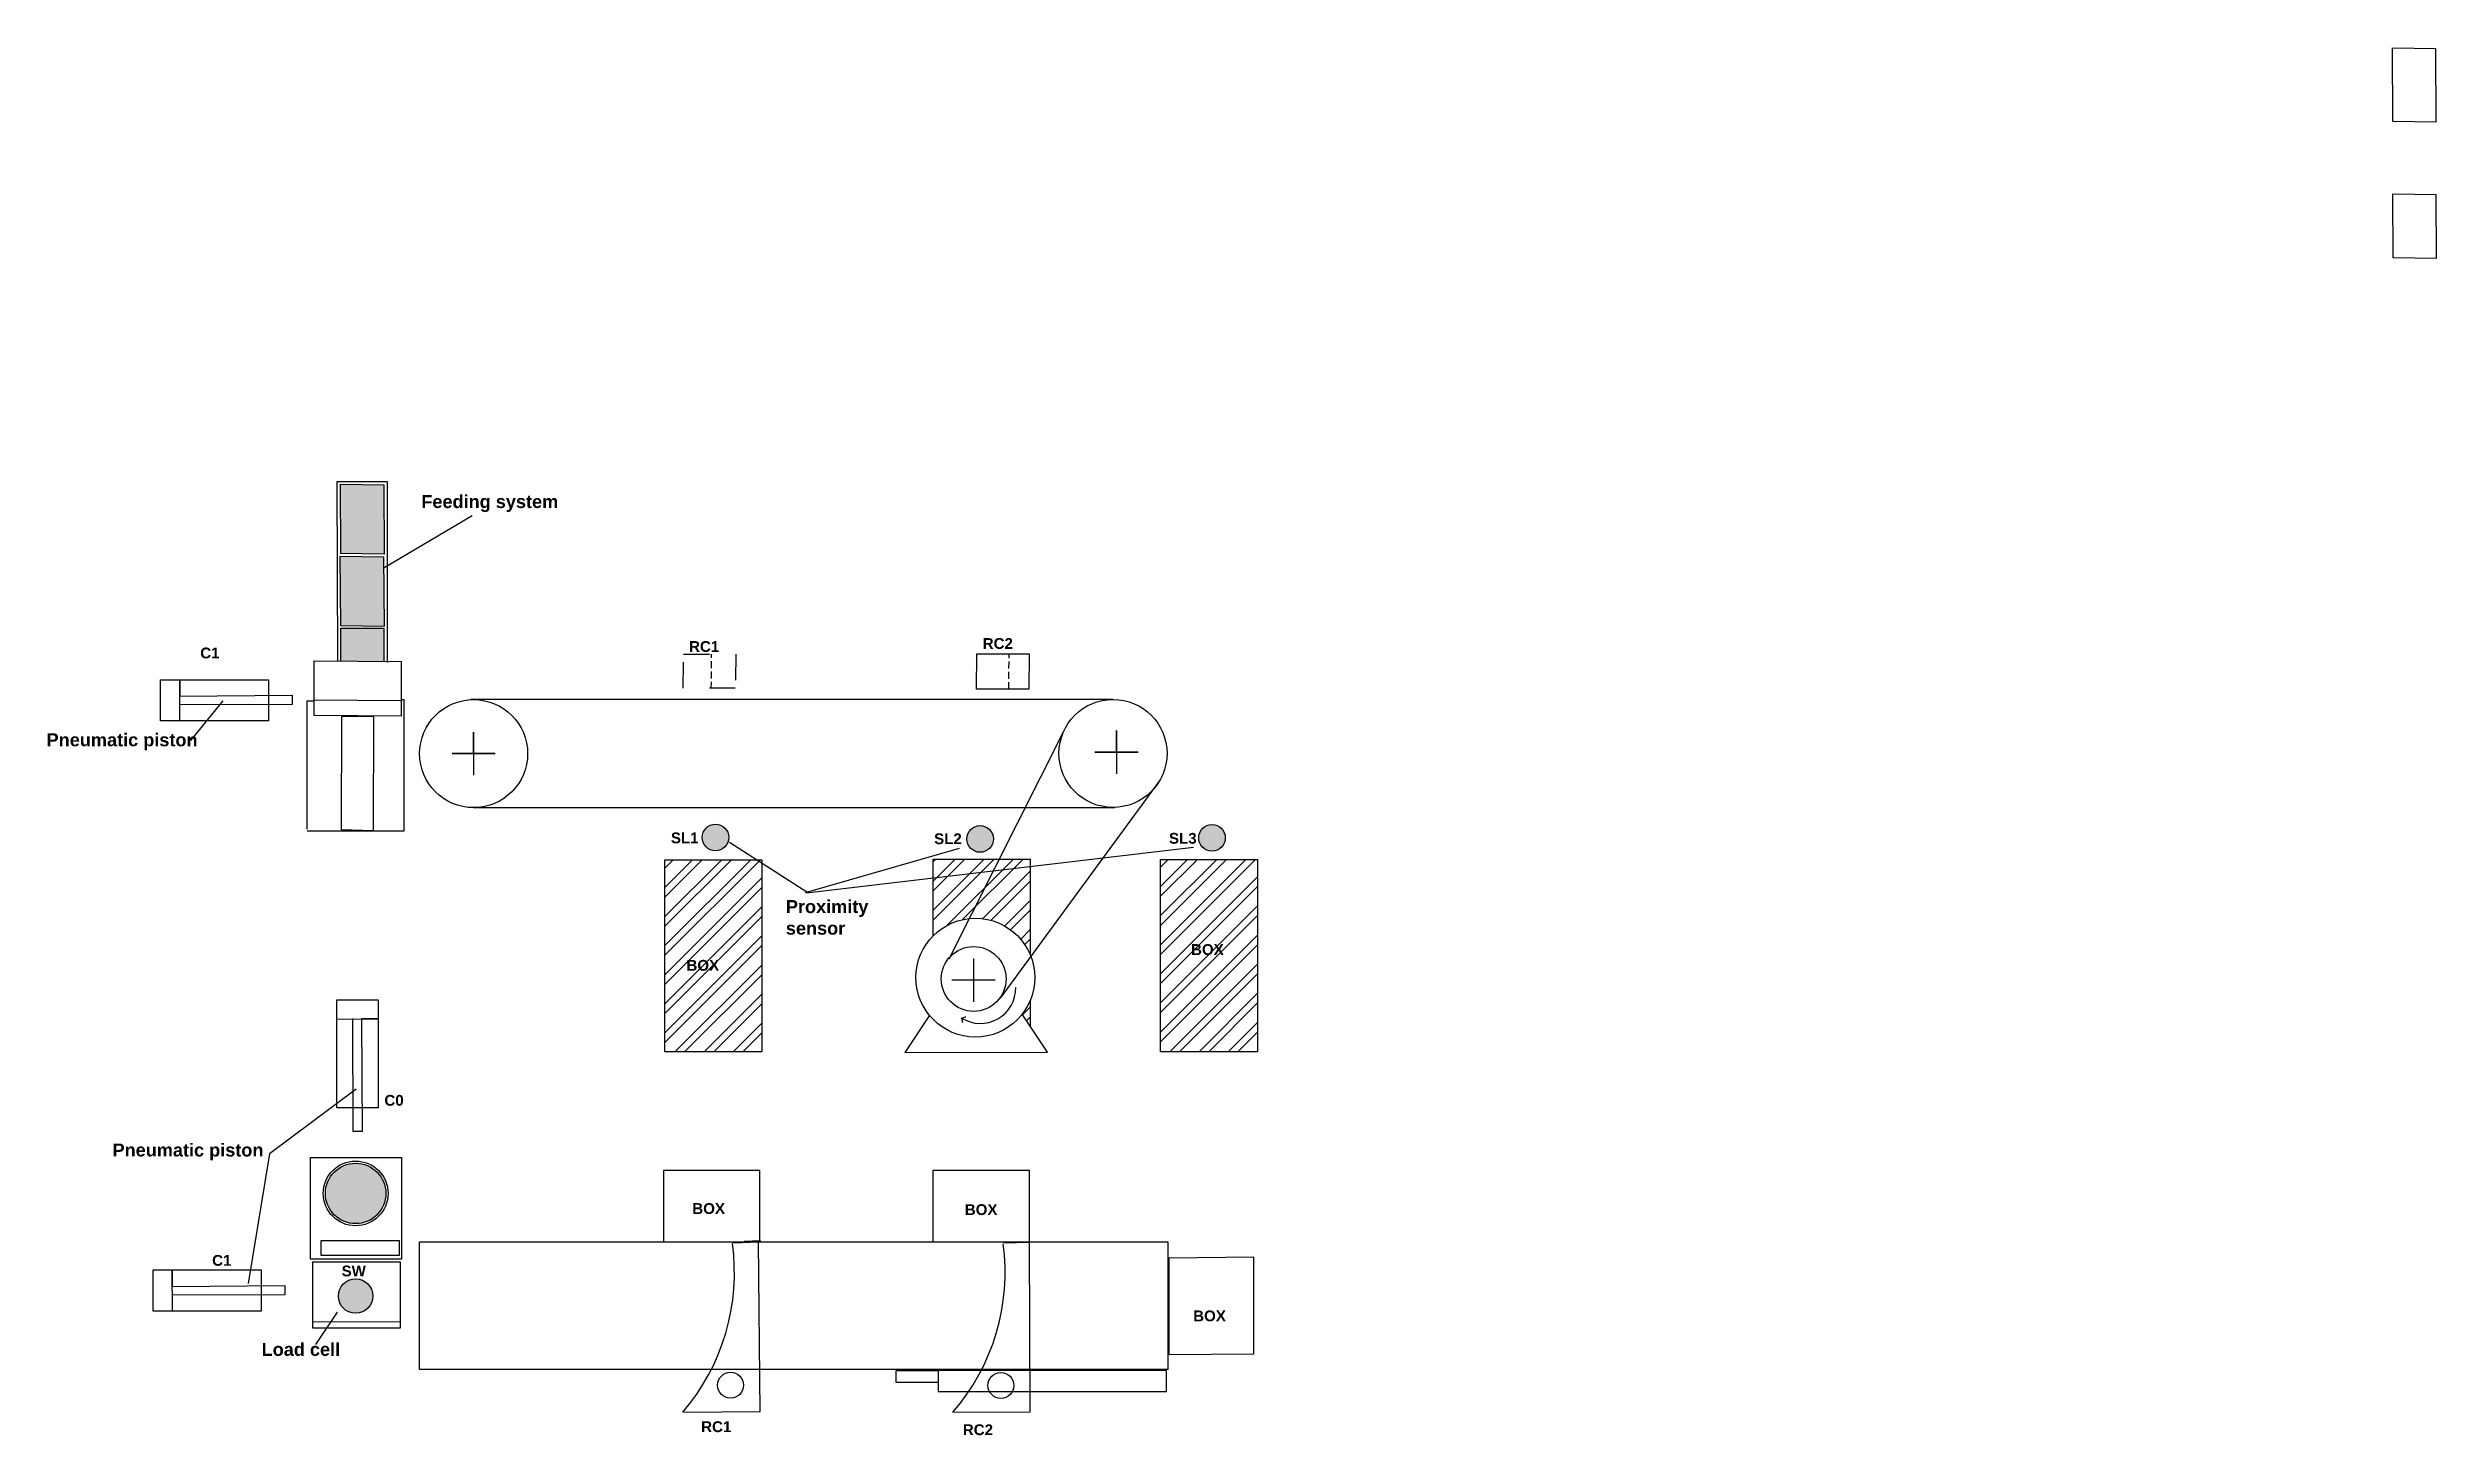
# Model space of a CAD drawing. Header units: millimetres. Extents: x 1857 to 2963, y 2180 to 2822.
import ezdxf

# ---------------------------------------------------------------- set-up
doc = ezdxf.new("R2010")
doc.units = ezdxf.units.MM
doc.linetypes.add('ACAD_ISO03W100', pattern=[30, 12, -18])
doc.linetypes.add('HIDDEN2', pattern=[4.7625, 3.175, -1.5875])
doc.styles.get("Standard").update_dxf_attribs({"font": 'arial.ttf'})
pattern_1 = [(45, (1.962, -3.921), (-6.735192, 6.735192), []), (45, (6.452, -3.921), (-6.735192, 6.735192), [])]

msp = doc.modelspace()

# ---------------------------------------------------------------- hatches: boundary and pattern name
at = {"true_color": 0xcecce6}
h = msp.add_hatch(color=254, dxfattribs=at)
h.dxf.hatch_style = 1
h.paths.add_polyline_path([(2012.8, 2553.4), (1992.9, 2553.4), (1992.9, 2538.2), (2012.8, 2538.1)])
h.paths.add_polyline_path([(2012.7, 2586.4), (1992.7, 2586.7), (1993, 2554.5), (2013, 2554.2)])
h.paths.add_polyline_path([(2012.8, 2619.8), (1992.8, 2620.1), (1993, 2588), (2013, 2587.6)])
at = {"true_color": 0xcd2027}
h = msp.add_hatch(color=242, dxfattribs=at)
h.dxf.hatch_style = 1
h.paths.add_polyline_path([(1991.8, 2244.2, 1), (2007.8, 2244.2, 1)])
h.paths.add_polyline_path([(2172.4, 2456.5, 1), (2160.1, 2456.5, 1)])
h.paths.add_polyline_path([(2282.6, 2455.8, 1), (2295, 2455.8, 1)])
h.paths.add_polyline_path([(2402.3, 2456.3, 1), (2389.9, 2456.3, 1)])
h = msp.add_hatch()
h.set_pattern_fill('ANSI32', color=256)
h.set_pattern_definition(pattern_1)
h.paths.add_polyline_path([(2187.8, 2446.2), (2142.9, 2446.2), (2142.9, 2357.2), (2187.8, 2357.2)])
h.paths.add_polyline_path([(2417.2, 2446.3), (2372.3, 2446.3), (2372.3, 2357.3), (2417.2, 2357.3)])
h.paths.add_polyline_path([(2297.8, 2446.5), (2267, 2446.5), (2267, 2411, -0.174741), (2283.9, 2419)])
h.paths.add_polyline_path([(2312, 2446.5), (2297.8, 2446.5), (2283.9, 2419, -0.330074), (2312, 2402.2)])
at = {"true_color": 0xfeeab9}
h = msp.add_hatch(dxfattribs=at)
h.set_pattern_fill('ANSI31', color=254)
h.set_pattern_definition([(45, (1.9618, -3.9207), (-2.245064, 2.245064), [])])
h.paths.add_polyline_path([(2311.9, 2380.9), (2311.9, 2381, -0.068461), (2308.1, 2374.5), (2308.5, 2374.2), (2311.9, 2369.1), (2311.9, 2369.2)])
h = msp.add_hatch()
h.set_pattern_fill('ANSI32', color=256)
h.set_pattern_definition(pattern_1)
h.paths.add_polyline_path([(2311.9, 2380.9), (2311.9, 2381, -0.068461), (2308.1, 2374.5), (2308.5, 2374.2), (2311.9, 2369.1), (2311.9, 2369.2)])
at = {"true_color": 0xcecce6}
h = msp.add_hatch(color=254, dxfattribs=at)
h.dxf.hatch_style = 1
h.paths.add_polyline_path([(1985.8, 2291.7, 1), (2013.8, 2291.7, 1)])

# ---------------------------------------------------------------- linework, layer by layer
at = {"color": 18, "true_color": 0x000000}
for p, q in [((1991.6, 2538.4), (1991.3, 2621.3)), ((1991.3, 2621.3), (2014.4, 2621.3)), ((2014.4, 2621.3), (2014.4, 2537.5)), ((2053.7, 2605.4), (2012.5, 2581)), ((1992.9, 2538.1), (1992.9, 2553.4)), ((1992.9, 2553.4), (2012.8, 2553.4)), ((2012.8, 2553.4), (2012.8, 2538)), ((1918.5, 2510.5), (1918.4, 2529.4)), ((1918.4, 2529.4), (1918.4, 2521.9)), ((1918.4, 2521.9), (1970.5, 2522.3)), ((1970.5, 2522.3), (1970.5, 2518.1)), ((1980.6, 2520.2), (2020.9, 2519.9)), ((2022.2, 2520.2), (2020.9, 2520.2)), ((2022.2, 2459.6), (2022.2, 2520.2)), ((1970.5, 2518.1), (1918.2, 2517.9)), ((1923.5, 2501.4), (1938.5, 2519.8)), ((1977.4, 2460.4), (1977.4, 2519.7)), ((1977.4, 2519.7), (1980.6, 2519.7)), ((1977.4, 2459.6), (2022.2, 2459.6)), ((2209, 2430.8), (2172.8, 2454.2)), ((2279.1, 2451.4), (2207.8, 2430.8)), ((2208.4, 2430.8), (2387.6, 2452)), ((2267, 2411), (2267, 2446.5)), ((2267, 2446.5), (2312, 2446.5)), ((2312, 2446.5), (2312, 2402.1)), ((2311.9, 2380.9), (2311.9, 2381)), ((2311.9, 2380.9), (2311.9, 2369.2)), ((1991.1, 2372.4), (2010, 2372.5)), ((1998.7, 2320.4), (1998.5, 2372.7)), ((2010, 2372.5), (2002.5, 2372.5)), ((2002.5, 2372.5), (2002.9, 2320.4)), ((2280.2, 2372.9), (2282.1, 2373.5)), ((2280.2, 2372.8), (2280.7, 2370.9)), ((2280.7, 2370.9), (2280.7, 2371)), ((2282.1, 2373.5), (2282.2, 2373.5)), ((2308.5, 2374.2), (2308.1, 2374.5)), ((2311.9, 2369.2), (2311.9, 2369.1)), ((2000, 2340), (1960, 2310)), ((2002.9, 2320.4), (1998.7, 2320.4)), ((1960, 2310), (1950, 2250)), ((2186.3, 2269.2), (2174.3, 2268.7)), ((2187.2, 2269.7), (2179.6, 2269.4)), ((2187, 2190.8), (2186.3, 2269.2)), ((2311.6, 2269), (2299.7, 2268.6)), ((2312, 2190.6), (2311.6, 2269)), ((1915, 2237.2), (1914.9, 2256.1)), ((1914.9, 2256.1), (1914.9, 2248.6)), ((1967, 2244.8), (1914.8, 2244.6)), ((1914.9, 2248.6), (1967, 2249)), ((1967, 2249), (1967, 2244.8)), ((1981.4, 2221.8), (1991.4, 2236.8)), ((1979.8, 2232.4), (2020.6, 2232.3)), ((2151.2, 2190.4), (2187, 2190.8)), ((2276.2, 2190.4), (2312, 2190.6))]:
    msp.add_line(p, q, dxfattribs=at)
at = {"color": 18, "linetype": 'HIDDEN2', "true_color": 0x000000}
for p, q in [((2164.4, 2525.4), (2164.5, 2541.3)), ((2302.1, 2525.2), (2302.2, 2541.5))]:
    msp.add_line(p, q, dxfattribs=at)
for p, q in [((2350.3, 2520.4), (2053.1, 2520.4)), ((2007.1, 2502.4), (2007.1, 2502.4)), ((2054.4, 2495.3), (2054.4, 2505.3)), ((2054.4, 2505.3), (2054.4, 2485.3)), ((2274.4, 2400.3), (2327.3, 2505.1)), ((2351.9, 2496), (2351.9, 2506)), ((2351.9, 2506), (2351.9, 2486)), ((2064.4, 2495.3), (2044.4, 2495.3)), ((2044.4, 2495.3), (2054.4, 2495.3)), ((2054.4, 2495.3), (2064.4, 2495.3)), ((2361.9, 2496), (2341.9, 2496)), ((2341.9, 2496), (2351.9, 2496)), ((2351.9, 2496), (2361.9, 2496)), ((2054.4, 2485.3), (2054.4, 2485.3)), ((2298.2, 2382.1), (2371.8, 2482.5)), ((2351.9, 2486), (2351.9, 2486)), ((2054.4, 2470.3), (2351.1, 2470.3)), ((2285.7, 2400.4), (2285.7, 2380.4)), ((2295.7, 2390.4), (2275.7, 2390.4)), ((2287.5, 2382), (2287.5, 2382)), ((2265.2, 2373.9), (2254, 2356.9)), ((2320, 2357.1), (2308.5, 2374.2)), ((2254, 2356.9), (2320, 2357.1))]:
    msp.add_line(p, q)
at = {"color": 18, "true_color": 0x000000}
for points in [[(2942.4, 2822.1), (2962.3, 2821.8), (2962.5, 2787.6), (2942.5, 2787.9)], [(2942.5, 2754.4), (2962.5, 2754.1), (2962.6, 2724.5), (2942.7, 2724.8)], [(1992.8, 2620.1), (2012.8, 2619.8), (2013, 2587.6), (1993, 2588)], [(1992.7, 2586.7), (2012.7, 2586.4), (2013, 2554.2), (1993, 2554.5)], [(1980.6, 2538.3), (2020.9, 2538), (2020.9, 2512.7), (1980.6, 2512.9)], [(2287.3, 2541.5), (2311.5, 2541.5), (2311.4, 2525.2), (2287.2, 2525.2)], [(1959.5, 2510.5), (1909.5, 2510.5), (1909.5, 2529.5), (1959.5, 2529.5)], [(1993.4, 2512.7), (2008.1, 2512.7), (2007.9, 2459.5), (1993.2, 2460)], [(2142.9, 2446.2), (2187.8, 2446.2), (2187.8, 2357.2), (2142.9, 2357.2)], [(2372.3, 2446.3), (2417.2, 2446.3), (2417.2, 2357.3), (2372.3, 2357.3)], [(1991.1, 2331.4), (1991.1, 2381.4), (2010.2, 2381.4), (2010.2, 2331.4)], [(1978.9, 2308.3), (2021, 2308.3), (2021, 2261.2), (1978.9, 2261.2)], [(2142.2, 2269.3), (2186.9, 2269.3), (2186.9, 2302.3), (2142.2, 2302.3)], [(2266.9, 2269.3), (2311.6, 2269.3), (2311.6, 2302.3), (2266.9, 2302.3)], [(1983.8, 2269.9), (2020, 2269.9), (2020, 2262.9), (1983.8, 2262.9)], [(2029.3, 2269.3), (2375.6, 2269.3), (2375.6, 2210.2), (2029.3, 2210.2)], [(1956.1, 2237.2), (1906.1, 2237.2), (1906.1, 2256.3), (1956.1, 2256.3)], [(2020.6, 2259.9), (1979.9, 2259.9), (1979.9, 2229.5), (2020.6, 2229.5)], [(2415.5, 2217.5), (2415.5, 2262.2), (2376.2, 2261.7), (2376.2, 2217.1)], [(2269.4, 2204.1), (2249.9, 2204.1), (2249.9, 2209.7), (2269.4, 2209.7)], [(2375.1, 2209.7), (2269.4, 2209.7), (2269.4, 2200), (2375.1, 2200)]]:
    msp.add_lwpolyline(points, close=True, dxfattribs=at)
at = {"color": 18, "linetype": 'ACAD_ISO03W100', "true_color": 0x000000}
msp.add_lwpolyline([(2151.5, 2541.3), (2175.7, 2541.3), (2175.5, 2525.6), (2151.4, 2525.6)], close=True, dxfattribs=at)
for centre, radius in [((2054.4, 2495.3), 25), ((2350.3, 2495.4), 25), ((2286.6, 2391.6), 27.5), ((2285.8, 2391), 15)]:
    msp.add_circle(centre, radius)
at = {"color": 18, "true_color": 0x000000}
for centre, radius in [((2166.3, 2456.5), 6.16), ((2288.8, 2455.8), 6.16), ((2396.1, 2456.3), 6.16), ((1999.8, 2291.7), 15), ((1999.8, 2291.7), 14), ((1999.8, 2244.2), 8), ((2173.3, 2202.9), 6), ((2298.4, 2202.8), 6)]:
    msp.add_circle(centre, radius, dxfattribs=at)
for centre, radius, start, end in [((2288.9, 2386.8), 16.4, 238.0235, 0.9464), ((2076.2, 2254.9), 98.9, 319.2795, 7.9196), ((2201.5, 2255.2), 98.9, 319.0343, 7.6743)]:
    msp.add_arc(centre, radius, start, end, dxfattribs=at)

# ---------------------------------------------------------------- texts
at = {"color": 18, "true_color": 0x000000, "attachment_point": 1}
for s, width, insert, char_height in [('{\\fArial|b1|i0|c163|p34;F\\fArial|b1|i0|c0|p34;eeding system}', 114.648, (2030.2, 2615), 6), ('{\\fArial|b1|i0|c163|p34;C1}', 22.339, (1927.9, 2544.4), 5), ('{\\fArial|b1|i0|c163|p34;RC1}', 22.339, (2154.1, 2547.4), 5), ('{\\fArial|b1|i0|c163|p34;RC2}', 22.339, (2290, 2548.8), 5), ('{\\fArial|b1|i0|c0|p34;Pneumatic piston}', 114.648, (1856.8, 2504.7), 6), ('{\\fArial|b1|i0|c163|p34;SL1}', 17.56, (2145.7, 2458.8), 5), ('{\\fArial|b1|i0|c163|p34;SL2}', 17.56, (2267.5, 2458.4), 5), ('{\\fArial|b1|i0|c163|p34;SL3}', 17.56, (2376.2, 2458.6), 5), ('{\\fArial|b1|i0|c0|p34;BOX }', 22.339, (2152.9, 2399.8), 5), ('{\\fArial|b1|i0|c0|p34;BOX }', 22.339, (2386.4, 2407.1), 5), ('{\\fArial|b1|i0|c163|p34;C0\\fArial|b1|i0|c0|p34; }', 22.339, (2013.1, 2337.3), 5), ('{\\fArial|b1|i0|c0|p34;Pneumatic piston}', 114.648, (1887.3, 2314.8), 6), ('{\\fArial|b1|i0|c0|p34;BOX }', 22.339, (2155.6, 2287.2), 5), ('{\\fArial|b1|i0|c0|p34;BOX }', 22.339, (2281.7, 2286.7), 5), ('{\\fArial|b1|i0|c163|p34;C1}', 22.339, (1933.4, 2263.2), 5), ('{\\fArial|b1|i0|c163|p34;SW}', 17.56, (1993.3, 2258.3), 5), ('{\\fArial|b1|i0|c0|p34;BOX }', 22.339, (2387.4, 2237.5), 5), ('{\\fArial|b1|i0|c0|p34;Load cell}', 114.648, (1956.3, 2222.5), 6), ('{\\fArial|b1|i0|c163|p34;RC1}', 22.339, (2159.7, 2186.2), 5), ('{\\fArial|b1|i0|c163|p34;RC2}', 22.339, (2280.8, 2184.8), 5)]:
    msp.add_mtext_dynamic_manual_height_columns(s, width=width, gutter_width=12.5, heights=[0], dxfattribs=dict(at, insert=insert, char_height=char_height))
at = {"color": 18, "true_color": 0x000000, "insert": (2198.9, 2427.5), "char_height": 6, "width": 63.61, "attachment_point": 1}
msp.add_mtext('{\\fArial|b1|i0|c163|p34;P\\fArial|b1|i0|c0|p34;roximity sensor}', dxfattribs=at)

doc.saveas('drawing.dxf')
